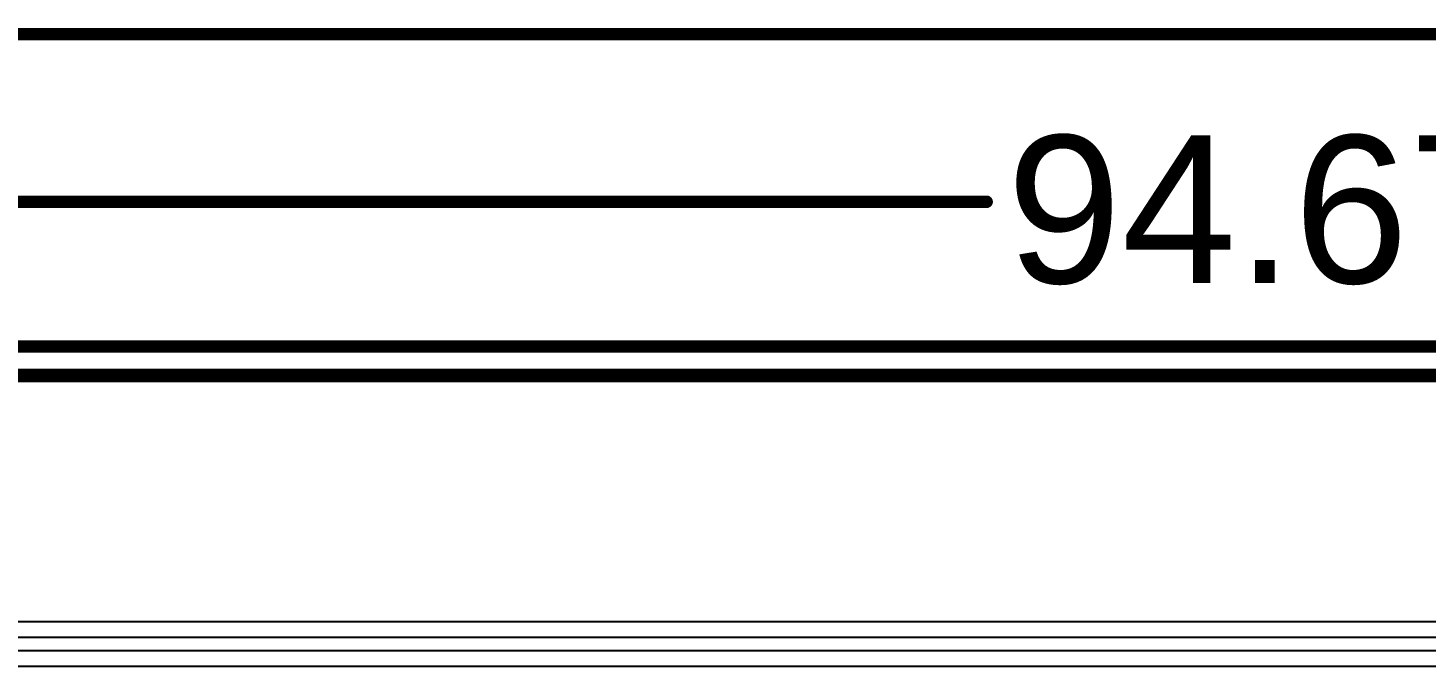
# Model space of a CAD drawing. Header units: inches. Extents: x -1 to 327, y 8 to 89.
# Drawn here: x 21.53 to 49.91, y 36.16 to 49.12 of the extents above; entities that cross this region are included whole.
import ezdxf

# ---------------------------------------------------------------- set-up
doc = ezdxf.new("R2010")
doc.units = ezdxf.units.IN
for name, color, linetype in [('Board Outline', 216, 'Continuous'), ('Bottom Layer', 5, 'Continuous'), ('Dimension', 6, 'Continuous'), ('Top Layer', 1, 'Continuous'), ('Top Overlay', 2, 'Continuous')]:
    doc.layers.add(name, color=color, linetype=linetype)
doc.styles.add('Arial', font='', dxfattribs={"height": 0.2})
doc.styles.get('Arial').set_extended_font_data('Arial')

msp = doc.modelspace()

# ---------------------------------------------------------------- linework, layer by layer
at = {"layer": 'Board Outline'}
msp.add_lwpolyline([(8.255, 42.655, 0.254, 0.254, 0), (94.844, 42.655, 0.254, 0.254, 0)], format="xyseb", dxfattribs=at)
at = {"layer": 'Bottom Layer'}
for p, q in [((8.258, 42.189), (66.853, 42.189)), ((94.844, 36.474), (11.786, 36.474)), ((12.096, 36.164), (94.533, 36.164))]:
    msp.add_line(p, q, dxfattribs=at)
at = {"layer": 'Dimension'}
for points in [[(4.216, 48.997, 0.254, 0.254, 0), (64.823, 48.997, 0.254, 0.254, 0)], [(4.216, 45.593, 0.254, 0.254, 0), (40.99, 45.593, 0.254, 0.254, 0)], [(0.203, 42.655, 0.254, 0.254, 0), (94.463, 42.655, 0.254, 0.254, 0)]]:
    msp.add_lwpolyline(points, format="xyseb", dxfattribs=at)
msp.add_lwpolyline([(40.926, 45.593, 0.127, 0.127, 1), (41.053, 45.593, 0.127, 0.127, 1)], format="xyseb", close=True, dxfattribs=at)
at = {"layer": 'Top Layer'}
for p, q in [((8.255, 42.139), (57.252, 42.139)), ((51.435, 37.059), (12.573, 37.059)), ((12.884, 36.748), (51.124, 36.748))]:
    msp.add_line(p, q, dxfattribs=at)
at = {"layer": 'Top Overlay'}
msp.add_lwpolyline([(13.59, 42.054, 0.254, 0.254, 0), (63.59, 42.054, 0.254, 0.254, 0)], format="xyseb", dxfattribs=at)

# ---------------------------------------------------------------- texts
at = {"layer": 'Dimension', "style": 'Arial'}
msp.add_text('94.67mm', height=3, dxfattribs=at).set_placement((41.396, 43.941))

doc.saveas('drawing.dxf')
